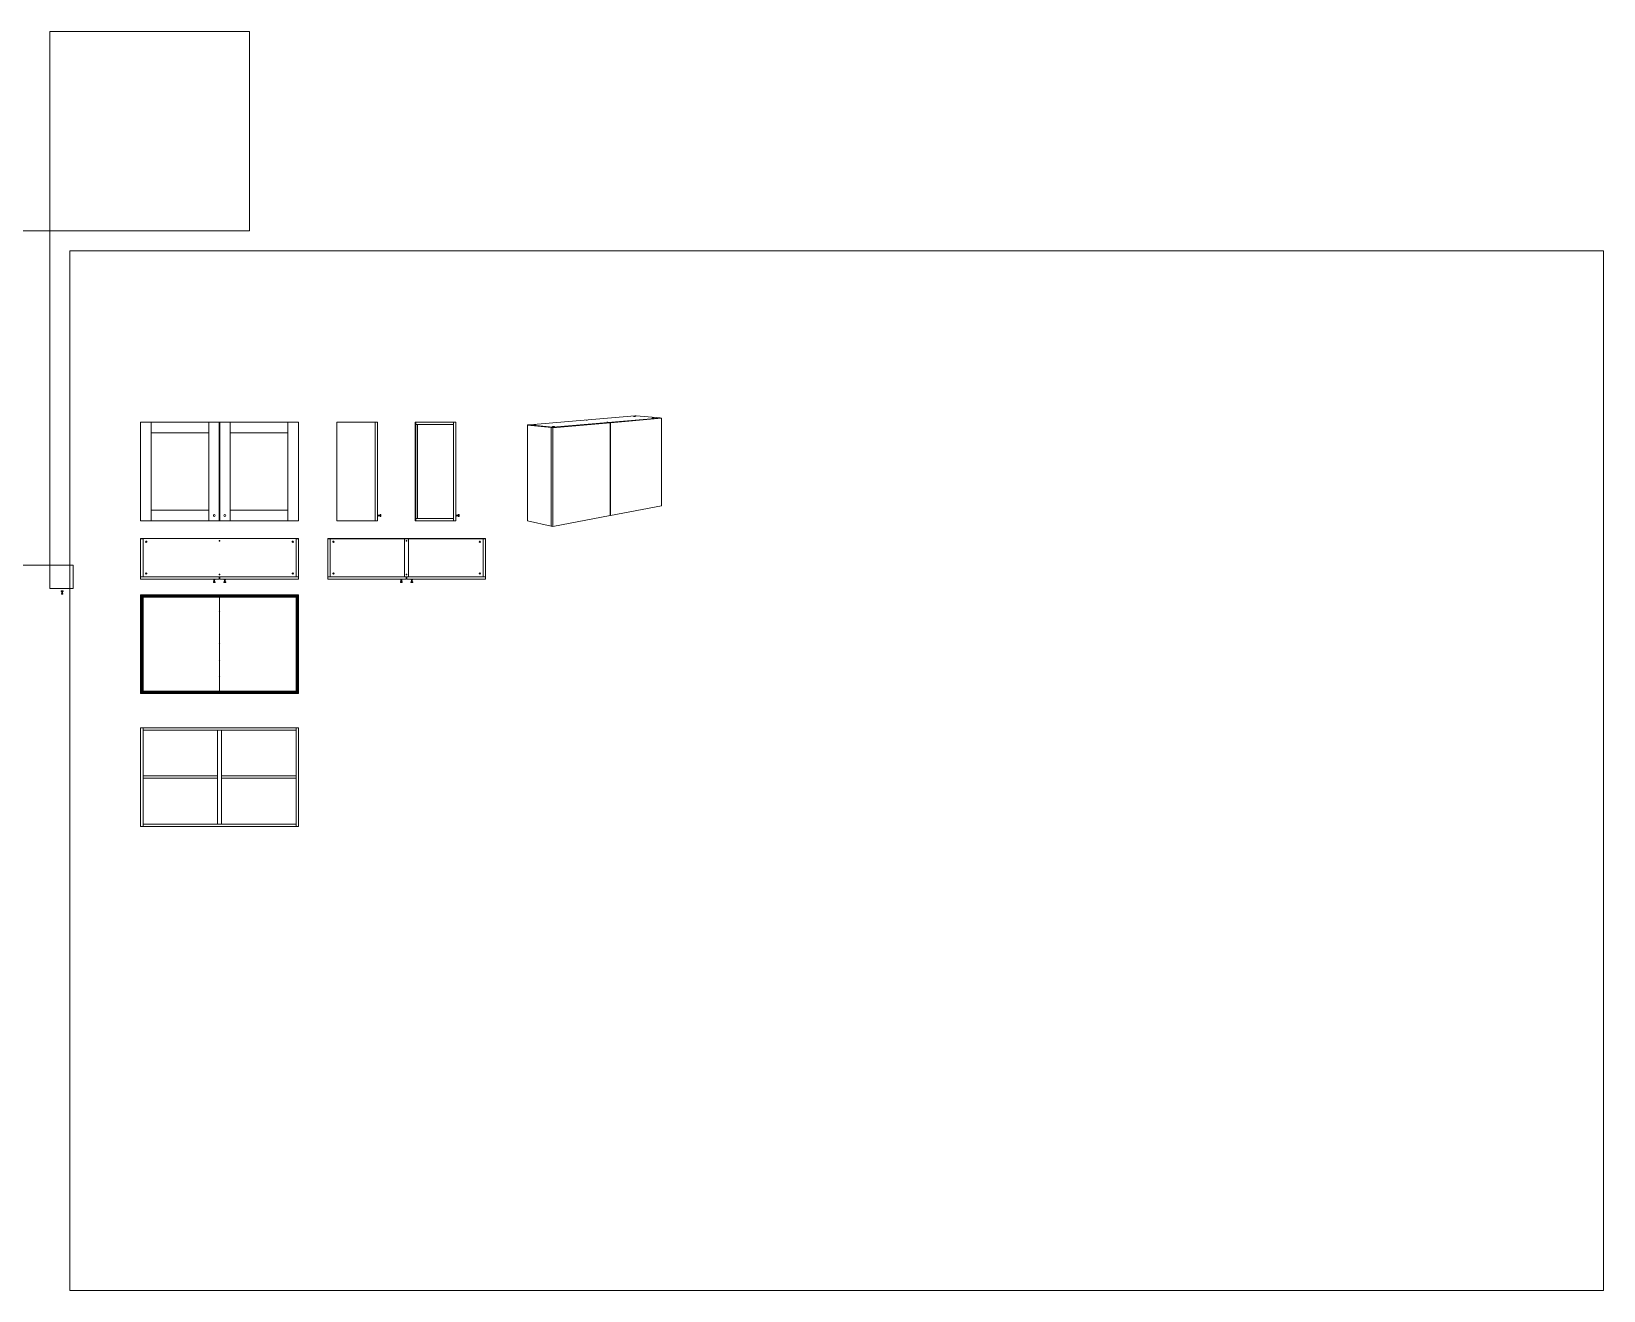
# Model space of a CAD drawing. Header units: metres. Extents: x -6.4 to 35.9, y -8.9 to 6.5.
# Drawn here: x 1.19 to 13.15, y -5.53 to 4.04 of the extents above; entities that cross this region are included whole.
import ezdxf

# ---------------------------------------------------------------- set-up
doc = ezdxf.new("R2010")
doc.units = ezdxf.units.M
doc.header["$MEASUREMENT"] = 0
doc.header["$XCLIPFRAME"] = 0
doc.layers.add('__', color=7, linetype='Continuous')
for name, color, linetype, lineweight in [('A-FURN_Num_Penna__252_Num_Penna__252_Num_Penna__3_Num_Penna__252_Num_Penna__252_Num_Penna__252_Num_Penna__252_Num_Penna__252_Num_Penna__252_Num_Penna__252_Num_Penna__82', 82, 'Continuous', 18), ('A-FURN_Num_Penna__252_Num_Penna__252_Num_Penna__3_Num_Penna__252_Num_Penna__252_Num_Penna__252_Num_Penna__252_Num_Penna__252_Num_Penna__252_Num_Penna__5_Num_Penna__5', 5, 'Continuous', 18), ('A-SECT-PATT_Num_Penna__5_Num_Penna__5_Num_Penna__5_Num_Penna__5_Num_Penna__5_Num_Penna__5_Num_Penna__5_Num_Penna__5_Num_Penna__5_Num_Penna__5', 5, 'Continuous', 18), ('A-SECT-PATT_Num_Penna__6_Num_Penna__6_Num_Penna__6_Num_Penna__6_Num_Penna__6_Num_Penna__6_Num_Penna__6_Num_Penna__6_Num_Penna__6_Num_Penna__6', 6, 'Continuous', 18), ('PDF10_Solid Fills_Num_Penna__5_Num_Penna__5_Num_Penna__5_Num_Penna__5', 5, 'Continuous', 18), ('PDF10_Solid Fills_Num_Penna__82_Num_Penna__82_Num_Penna__82_Num_Penna__82', 82, 'Continuous', 18), ('PDF16_Geometry_Num_Penna__5_Num_Penna__5_Num_Penna__5_Num_Penna__5_Num_Penna__5_Num_Penna__5_Num_Penna__5_Num_Penna__3_Num_Penna__3_Num_Penna__3', 3, 'Continuous', 18), ('PDF16_Geometry_Num_Penna__5_Num_Penna__5_Num_Penna__5_Num_Penna__5_Num_Penna__5_Num_Penna__5_Num_Penna__5_Num_Penna__5_Num_Penna__5_Num_Penna__5', 5, 'Continuous', 18), ('PDF16_Geometry_Num_Penna__6_Num_Penna__6_Num_Penna__3_Num_Penna__3_Num_Penna__3_Num_Penna__3_Num_Penna__3_Num_Penna__3_Num_Penna__3_Num_Penna__3', 3, 'Continuous', 18), ('PDF16_Geometry_Num_Penna__6_Num_Penna__6_Num_Penna__6_Num_Penna__3_Num_Penna__3_Num_Penna__3_Num_Penna__3_Num_Penna__3_Num_Penna__3_Num_Penna__3', 3, 'Continuous', 18), ('PDF16_Geometry_Num_Penna__6_Num_Penna__6_Num_Penna__6_Num_Penna__3_Num_Penna__3_Num_Penna__3_Num_Penna__3_Num_Penna__3_Num_Penna__9_Num_Penna__9', 9, 'Continuous', 18), ('PDF16_Geometry_Num_Penna__6_Num_Penna__6_Num_Penna__6_Num_Penna__6_Num_Penna__6_Num_Penna__6_Num_Penna__6_Num_Penna__6_Num_Penna__6_Num_Penna__6', 6, 'Continuous', 18), ('PDF16_Geometry_Num_Penna__6_Num_Penna__6_Num_Penna__6_Num_Penna__6_Num_Penna__6_Num_Penna__6_Num_Penna__6_Num_Penna__6_Num_Penna__9_Num_Penna__9', 9, 'Continuous', 18), ('PDF_Geometry_Num_Penna__7_Num_Penna__7_Num_Penna__3_Num_Penna__3_Num_Penna__3_Num_Penna__3_Num_Penna__3_Num_Penna__3_Num_Penna__6_Num_Penna__6', 6, 'Continuous', 18), ('PDF_Geometry_Num_Penna__7_Num_Penna__7_Num_Penna__3_Num_Penna__6_Num_Penna__6_Num_Penna__6_Num_Penna__6_Num_Penna__6_Num_Penna__6_Num_Penna__6', 6, 'Continuous', 18), ('PDF_Geometry_Num_Penna__7_Num_Penna__7_Num_Penna__7_Num_Penna__7_Num_Penna__7_Num_Penna__7_Num_Penna__7_Num_Penna__7_Num_Penna__7_Num_Penna__7', 7, 'Continuous', 18)]:
    doc.layers.add(name, color=color, linetype=linetype, lineweight=lineweight)
picture_1 = doc.add_image_def('image1.jpg', size_in_pixel=(500, 500))
picture_2 = doc.add_image_def('image2.jpg', size_in_pixel=(500, 500))
picture_3 = doc.add_image_def('image3.jpg', size_in_pixel=(500, 500))

msp = doc.modelspace()

# ---------------------------------------------------------------- linework, layer by layer
at = {"layer": 'A-FURN_Num_Penna__252_Num_Penna__252_Num_Penna__3_Num_Penna__252_Num_Penna__252_Num_Penna__252_Num_Penna__252_Num_Penna__252_Num_Penna__252_Num_Penna__252_Num_Penna__82', "color": 82, "linetype": 'Continuous', "lineweight": 18}
for p, q in [((1.482, 2.374), (13.149, 2.374)), ((1.482, -5.533), (1.482, 2.374)), ((13.149, 2.374), (13.149, -5.533)), ((2.606, -1.619), (2.039, -1.619)), ((2.606, -1.637), (2.039, -1.637)), ((3.203, -1.619), (2.636, -1.619)), ((3.203, -1.637), (2.636, -1.637)), ((13.149, -5.533), (1.482, -5.533))]:
    msp.add_line(p, q, dxfattribs=at)
at = {"layer": 'A-FURN_Num_Penna__252_Num_Penna__252_Num_Penna__3_Num_Penna__252_Num_Penna__252_Num_Penna__252_Num_Penna__252_Num_Penna__252_Num_Penna__252_Num_Penna__5_Num_Penna__5', "color": 5, "linetype": 'Continuous', "lineweight": 18}
for centre in [(2.032, -0.253), (2.032, -0.357), (2.229, -0.253), (2.425, -0.253), (2.621, -0.253), (2.817, -0.253), (3.014, -0.253), (3.21, -0.253), (3.21, -0.357), (2.032, -0.461), (2.621, -0.37), (3.21, -0.461), (2.032, -0.565), (2.621, -0.493), (3.21, -0.565), (2.032, -0.669), (2.621, -0.617), (3.21, -0.669), (2.032, -0.773), (2.621, -0.74), (3.21, -0.773), (2.032, -0.877), (2.621, -0.864), (3.21, -0.877), (2.032, -0.981), (2.229, -0.981), (2.425, -0.981), (2.621, -0.981), (2.817, -0.981), (3.014, -0.981), (3.21, -0.981)]:
    msp.add_circle(centre, 0.0015, dxfattribs=at)
at = {"layer": 'A-SECT-PATT_Num_Penna__5_Num_Penna__5_Num_Penna__5_Num_Penna__5_Num_Penna__5_Num_Penna__5_Num_Penna__5_Num_Penna__5_Num_Penna__5_Num_Penna__5', "color": 5, "linetype": 'Continuous', "lineweight": 18}
for centre in [(2.581, 0.361), (2.661, 0.361)]:
    msp.add_circle(centre, 0.007, dxfattribs=at)
at = {"layer": 'A-SECT-PATT_Num_Penna__6_Num_Penna__6_Num_Penna__6_Num_Penna__6_Num_Penna__6_Num_Penna__6_Num_Penna__6_Num_Penna__6_Num_Penna__6_Num_Penna__6', "color": 6, "linetype": 'Continuous', "lineweight": 18}
for p, q in [((2.101, 1.071), (2.101, 0.321)), ((2.101, 0.991), (2.541, 0.991)), ((2.541, 1.071), (2.541, 0.321)), ((2.619, 1.071), (2.619, 0.321)), ((2.623, 1.071), (2.623, 0.321)), ((2.701, 1.071), (2.701, 0.321)), ((2.701, 0.991), (3.141, 0.991)), ((3.141, 1.071), (3.141, 0.321)), ((2.101, 0.401), (2.541, 0.401)), ((2.701, 0.401), (3.141, 0.401))]:
    msp.add_line(p, q, dxfattribs=at)
at = {"layer": 'PDF10_Solid Fills_Num_Penna__5_Num_Penna__5_Num_Penna__5_Num_Penna__5', "color": 5, "linetype": 'Continuous', "lineweight": 18}
for p, q in [((2.067, 0.163), (2.062, 0.163)), ((2.067, 0.162), (2.062, 0.162)), ((2.62, 0.169), (2.621, 0.17)), ((2.62, 0.169), (2.621, 0.168)), ((2.621, 0.17), (2.622, 0.17)), ((2.621, 0.168), (2.622, 0.168)), ((2.622, 0.169), (2.622, 0.17)), ((2.622, 0.169), (2.622, 0.168)), ((3.176, 0.163), (3.181, 0.163)), ((3.176, 0.162), (3.181, 0.162)), ((3.49, 0.163), (3.485, 0.163)), ((3.49, 0.162), (3.485, 0.162)), ((4.043, 0.169), (4.044, 0.17)), ((4.043, 0.169), (4.044, 0.168)), ((4.044, 0.17), (4.045, 0.17)), ((4.044, 0.168), (4.045, 0.168)), ((4.046, 0.169), (4.045, 0.17)), ((4.046, 0.169), (4.045, 0.168)), ((4.599, 0.163), (4.604, 0.163)), ((4.599, 0.162), (4.604, 0.162)), ((2.067, -0.079), (2.062, -0.079)), ((2.067, -0.08), (2.062, -0.08)), ((2.62, -0.087), (2.621, -0.086)), ((2.62, -0.087), (2.621, -0.088)), ((2.621, -0.086), (2.622, -0.086)), ((2.621, -0.088), (2.622, -0.088)), ((2.622, -0.087), (2.622, -0.086)), ((2.622, -0.087), (2.622, -0.088)), ((3.176, -0.079), (3.181, -0.079)), ((3.176, -0.08), (3.181, -0.08)), ((3.49, -0.079), (3.485, -0.079)), ((3.49, -0.08), (3.485, -0.08)), ((4.043, -0.087), (4.044, -0.086)), ((4.043, -0.087), (4.044, -0.088)), ((4.044, -0.086), (4.045, -0.086)), ((4.044, -0.088), (4.045, -0.088)), ((4.046, -0.087), (4.045, -0.086)), ((4.046, -0.087), (4.045, -0.088)), ((4.599, -0.079), (4.604, -0.079)), ((4.599, -0.08), (4.604, -0.08))]:
    msp.add_line(p, q, dxfattribs=at)
for centre, radius in [((2.064, 0.162), 0.005), ((2.621, 0.169), 0.003), ((3.178, 0.162), 0.005), ((3.487, 0.162), 0.005), ((4.044, 0.169), 0.003), ((4.601, 0.162), 0.005), ((2.064, -0.08), 0.005), ((2.621, -0.087), 0.003), ((3.178, -0.08), 0.005), ((3.487, -0.08), 0.005), ((4.044, -0.087), 0.003), ((4.601, -0.08), 0.005)]:
    msp.add_circle(centre, radius, dxfattribs=at)
for centre, start, end in [((2.062, 0.162), 90, 270), ((2.067, 0.162), 270, 90), ((3.176, 0.162), 90, 270), ((3.181, 0.162), 270, 90), ((3.485, 0.162), 90, 270), ((3.49, 0.162), 270, 90), ((4.599, 0.162), 90, 270), ((4.604, 0.162), 270, 90), ((2.062, -0.08), 90, 270), ((2.067, -0.08), 270, 90), ((3.176, -0.08), 90, 270), ((3.181, -0.08), 270, 90), ((3.485, -0.08), 90, 270), ((3.49, -0.08), 270, 90), ((4.599, -0.08), 90, 270), ((4.604, -0.08), 270, 90)]:
    msp.add_arc(centre, 0.0005, start, end, dxfattribs=at)
at = {"layer": 'PDF10_Solid Fills_Num_Penna__82_Num_Penna__82_Num_Penna__82_Num_Penna__82', "color": 82, "linetype": 'Continuous', "lineweight": 18}
for p, q in [((2.059, 0.163), (2.059, 0.163)), ((2.059, 0.162), (2.059, 0.162)), ((2.069, 0.163), (2.069, 0.163)), ((2.069, 0.162), (2.069, 0.162)), ((3.173, 0.163), (3.173, 0.163)), ((3.173, 0.162), (3.173, 0.162)), ((3.183, 0.163), (3.183, 0.163)), ((3.183, 0.162), (3.183, 0.162)), ((3.483, 0.163), (3.482, 0.163)), ((3.483, 0.162), (3.482, 0.162)), ((3.492, 0.163), (3.492, 0.163)), ((3.492, 0.162), (3.492, 0.162)), ((4.596, 0.163), (4.597, 0.163)), ((4.596, 0.162), (4.597, 0.162)), ((4.606, 0.163), (4.606, 0.163)), ((4.606, 0.162), (4.606, 0.162))]:
    msp.add_line(p, q, dxfattribs=at)
at = {"layer": 'PDF16_Geometry_Num_Penna__5_Num_Penna__5_Num_Penna__5_Num_Penna__5_Num_Penna__5_Num_Penna__5_Num_Penna__5_Num_Penna__3_Num_Penna__3_Num_Penna__3', "color": 3, "linetype": 'Continuous', "lineweight": 18}
for p, q in [((2.619, 1.071), (2.623, 1.071)), ((2.619, 0.321), (2.623, 0.321))]:
    msp.add_line(p, q, dxfattribs=at)
at = {"layer": 'PDF16_Geometry_Num_Penna__5_Num_Penna__5_Num_Penna__5_Num_Penna__5_Num_Penna__5_Num_Penna__5_Num_Penna__5_Num_Penna__5_Num_Penna__5_Num_Penna__5', "color": 5, "linetype": 'Continuous', "lineweight": 18}
for p, q in [((3.827, 0.365), (3.823, 0.365)), ((3.823, 0.365), (3.823, 0.356)), ((3.827, 0.365), (3.827, 0.356)), ((3.84, 0.364), (3.828, 0.364)), ((3.844, 0.368), (3.84, 0.364)), ((3.848, 0.368), (3.844, 0.368)), ((3.844, 0.368), (3.844, 0.354)), ((3.848, 0.368), (3.848, 0.354)), ((4.422, 0.365), (4.418, 0.365)), ((4.418, 0.365), (4.418, 0.356)), ((4.422, 0.365), (4.422, 0.356)), ((4.435, 0.364), (4.423, 0.364)), ((4.439, 0.368), (4.435, 0.364)), ((4.443, 0.368), (4.439, 0.368)), ((4.439, 0.368), (4.439, 0.354)), ((4.443, 0.368), (4.443, 0.354)), ((3.827, 0.356), (3.823, 0.356)), ((3.84, 0.358), (3.828, 0.358)), ((3.844, 0.354), (3.84, 0.358)), ((3.848, 0.354), (3.844, 0.354)), ((4.422, 0.356), (4.418, 0.356)), ((4.435, 0.358), (4.423, 0.358)), ((4.439, 0.354), (4.435, 0.358)), ((4.443, 0.354), (4.439, 0.354)), ((1.417, -0.211), (1.417, -0.215)), ((1.417, -0.211), (1.431, -0.211)), ((1.417, -0.215), (1.431, -0.215)), ((1.417, -0.215), (1.421, -0.219)), ((1.419, -0.232), (1.419, -0.236)), ((1.419, -0.232), (1.428, -0.232)), ((1.419, -0.236), (1.428, -0.236)), ((1.421, -0.219), (1.421, -0.231)), ((1.431, -0.215), (1.427, -0.219)), ((1.427, -0.219), (1.427, -0.231)), ((1.428, -0.232), (1.428, -0.236)), ((1.431, -0.211), (1.431, -0.215)), ((2.574, -0.144), (2.578, -0.14)), ((2.588, -0.144), (2.574, -0.144)), ((2.574, -0.148), (2.574, -0.144)), ((2.588, -0.148), (2.574, -0.148)), ((2.586, -0.123), (2.577, -0.123)), ((2.577, -0.127), (2.577, -0.123)), ((2.586, -0.127), (2.577, -0.127)), ((2.578, -0.14), (2.578, -0.128)), ((2.584, -0.14), (2.584, -0.128)), ((2.588, -0.144), (2.584, -0.14)), ((2.586, -0.127), (2.586, -0.123)), ((2.588, -0.148), (2.588, -0.144)), ((2.654, -0.144), (2.658, -0.14)), ((2.668, -0.144), (2.654, -0.144)), ((2.654, -0.148), (2.654, -0.144)), ((2.668, -0.148), (2.654, -0.148)), ((2.666, -0.123), (2.657, -0.123)), ((2.657, -0.127), (2.657, -0.123)), ((2.666, -0.127), (2.657, -0.127)), ((2.658, -0.14), (2.658, -0.128)), ((2.664, -0.14), (2.664, -0.128)), ((2.668, -0.144), (2.664, -0.14)), ((2.666, -0.127), (2.666, -0.123)), ((2.668, -0.148), (2.668, -0.144)), ((3.997, -0.144), (4.001, -0.14)), ((4.011, -0.144), (3.997, -0.144)), ((3.997, -0.148), (3.997, -0.144)), ((4.011, -0.148), (3.997, -0.148)), ((4.009, -0.123), (4, -0.123)), ((4, -0.127), (4, -0.123)), ((4.009, -0.127), (4, -0.127)), ((4.001, -0.14), (4.001, -0.128)), ((4.007, -0.14), (4.007, -0.128)), ((4.011, -0.144), (4.007, -0.14)), ((4.009, -0.127), (4.009, -0.123)), ((4.011, -0.148), (4.011, -0.144)), ((4.077, -0.144), (4.081, -0.14)), ((4.091, -0.144), (4.077, -0.144)), ((4.077, -0.148), (4.077, -0.144)), ((4.091, -0.148), (4.077, -0.148)), ((4.089, -0.123), (4.08, -0.123)), ((4.08, -0.127), (4.08, -0.123)), ((4.089, -0.127), (4.08, -0.127)), ((4.081, -0.14), (4.081, -0.128)), ((4.087, -0.14), (4.087, -0.128)), ((4.091, -0.144), (4.087, -0.14)), ((4.089, -0.127), (4.089, -0.123)), ((4.091, -0.148), (4.091, -0.144))]:
    msp.add_line(p, q, dxfattribs=at)
for centre, start, end in [((3.828, 0.365), 180, 270), ((4.423, 0.365), 180, 270), ((3.828, 0.356), 90, 180), ((4.423, 0.356), 90, 180), ((1.419, -0.231), 270, 0), ((1.428, -0.231), 180, 270), ((2.577, -0.128), 0, 90), ((2.586, -0.128), 90, 180), ((2.657, -0.128), 0, 90), ((2.666, -0.128), 90, 180), ((4, -0.128), 0, 90), ((4.009, -0.128), 90, 180), ((4.08, -0.128), 0, 90), ((4.089, -0.128), 90, 180)]:
    msp.add_arc(centre, 0.00148, start, end, dxfattribs=at)
at = {"layer": 'PDF16_Geometry_Num_Penna__6_Num_Penna__6_Num_Penna__3_Num_Penna__3_Num_Penna__3_Num_Penna__3_Num_Penna__3_Num_Penna__3_Num_Penna__3_Num_Penna__3', "color": 3, "linetype": 'Continuous', "lineweight": 18}
for p, q in [((2.026, 0.187), (2.039, 0.187)), ((3.203, 0.187), (3.217, 0.187)), ((3.449, 0.187), (3.462, 0.187)), ((4.626, 0.187), (4.64, 0.187))]:
    msp.add_line(p, q, dxfattribs=at)
at = {"layer": 'PDF16_Geometry_Num_Penna__6_Num_Penna__6_Num_Penna__6_Num_Penna__3_Num_Penna__3_Num_Penna__3_Num_Penna__3_Num_Penna__3_Num_Penna__3_Num_Penna__3', "color": 3, "linetype": 'Continuous', "lineweight": 18}
for p, q in [((2.026, -0.242), (2.039, -0.242)), ((2.026, -0.26), (3.217, -0.26)), ((2.039, -0.246), (2.039, -0.987)), ((3.203, -0.242), (3.217, -0.242)), ((3.203, -0.246), (3.203, -0.987)), ((2.026, -0.974), (3.217, -0.974)), ((2.026, -0.992), (2.039, -0.992)), ((3.203, -0.992), (3.217, -0.992))]:
    msp.add_line(p, q, dxfattribs=at)
at = {"layer": 'PDF16_Geometry_Num_Penna__6_Num_Penna__6_Num_Penna__6_Num_Penna__3_Num_Penna__3_Num_Penna__3_Num_Penna__3_Num_Penna__3_Num_Penna__9_Num_Penna__9', "color": 9, "linetype": 'Continuous', "lineweight": 18}
for p, q in [((2.026, -0.253), (3.217, -0.253)), ((2.032, -0.246), (2.032, -0.987)), ((3.21, -0.246), (3.21, -0.987)), ((2.026, -0.981), (3.217, -0.981))]:
    msp.add_line(p, q, dxfattribs=at)
at = {"layer": 'PDF16_Geometry_Num_Penna__6_Num_Penna__6_Num_Penna__6_Num_Penna__6_Num_Penna__6_Num_Penna__6_Num_Penna__6_Num_Penna__6_Num_Penna__6_Num_Penna__6', "color": 6, "linetype": 'Continuous', "lineweight": 18}
for p, q in [((2.021, 1.071), (2.619, 1.071)), ((2.021, 1.071), (2.021, 0.321)), ((2.623, 1.071), (3.221, 1.071)), ((3.221, 1.071), (3.221, 0.321)), ((3.513, 0.321), (3.513, 1.071)), ((3.513, 1.071), (3.823, 1.071)), ((3.805, 1.071), (3.805, 0.321)), ((3.823, 1.071), (3.823, 0.321)), ((4.108, 0.321), (4.108, 1.071)), ((4.108, 1.071), (4.418, 1.071)), ((4.108, 1.066), (4.113, 1.066)), ((4.113, 0.325), (4.113, 1.066)), ((4.113, 1.053), (4.4, 1.053)), ((4.126, 0.339), (4.126, 1.053)), ((4.4, 1.071), (4.4, 0.321)), ((4.418, 1.071), (4.418, 0.321)), ((2.021, 0.321), (2.619, 0.321)), ((2.623, 0.321), (3.221, 0.321)), ((3.513, 0.321), (3.823, 0.321)), ((4.108, 0.325), (4.113, 0.325)), ((4.108, 0.321), (4.418, 0.321)), ((4.113, 0.339), (4.4, 0.339)), ((2.021, 0.187), (2.026, 0.187)), ((2.021, 0.187), (2.021, -0.123)), ((2.026, 0.187), (2.026, 0.183)), ((2.026, 0.183), (2.039, 0.183)), ((2.039, 0.187), (2.039, -0.105)), ((2.039, 0.187), (3.203, 0.187)), ((3.203, 0.187), (3.203, -0.105)), ((3.217, 0.183), (3.203, 0.183)), ((3.217, 0.187), (3.217, 0.183)), ((3.217, 0.187), (3.221, 0.187)), ((3.221, 0.187), (3.221, -0.123)), ((3.444, 0.187), (3.449, 0.187)), ((3.444, 0.187), (3.444, -0.123)), ((3.449, 0.187), (3.449, 0.183)), ((3.449, 0.183), (4.64, 0.183)), ((3.462, 0.187), (3.462, -0.105)), ((3.462, 0.187), (4.626, 0.187)), ((4.626, 0.187), (4.626, -0.105)), ((4.64, 0.187), (4.64, 0.183)), ((4.64, 0.187), (4.644, 0.187)), ((4.644, 0.187), (4.644, -0.123)), ((2.021, -0.105), (3.221, -0.105)), ((2.619, -0.123), (2.619, -0.105)), ((2.623, -0.123), (2.623, -0.105)), ((3.444, -0.105), (4.644, -0.105)), ((4.042, -0.123), (4.042, -0.105)), ((4.046, -0.123), (4.046, -0.105)), ((2.021, -0.123), (2.619, -0.123)), ((2.623, -0.123), (3.221, -0.123)), ((3.444, -0.123), (4.042, -0.123)), ((4.046, -0.123), (4.644, -0.123)), ((2.021, -0.242), (2.021, -0.992)), ((2.021, -0.242), (2.026, -0.242)), ((2.026, -0.242), (2.026, -0.992)), ((2.026, -0.246), (2.039, -0.246)), ((2.039, -0.242), (3.203, -0.242)), ((2.039, -0.246), (3.203, -0.246)), ((3.203, -0.246), (3.217, -0.246)), ((3.217, -0.242), (3.217, -0.992)), ((3.217, -0.242), (3.221, -0.242)), ((3.221, -0.242), (3.221, -0.992)), ((2.021, -0.992), (2.026, -0.992)), ((2.026, -0.987), (2.039, -0.987)), ((2.039, -0.987), (2.039, -0.992)), ((2.039, -0.987), (3.203, -0.987)), ((2.039, -0.992), (3.203, -0.992)), ((3.203, -0.987), (3.217, -0.987)), ((3.203, -0.987), (3.203, -0.992)), ((3.217, -0.992), (3.221, -0.992)), ((2.021, -1.253), (3.221, -1.253)), ((2.021, -1.253), (2.021, -2.003)), ((2.039, -1.253), (2.039, -2.003)), ((2.039, -1.271), (3.203, -1.271)), ((3.203, -1.253), (3.203, -2.003)), ((3.221, -1.253), (3.221, -2.003)), ((2.021, -2.003), (3.221, -2.003)), ((2.039, -1.985), (3.203, -1.985))]:
    msp.add_line(p, q, dxfattribs=at)
at = {"layer": 'PDF16_Geometry_Num_Penna__6_Num_Penna__6_Num_Penna__6_Num_Penna__6_Num_Penna__6_Num_Penna__6_Num_Penna__6_Num_Penna__6_Num_Penna__9_Num_Penna__9', "color": 9, "linetype": 'Continuous', "lineweight": 18}
msp.add_line((2.621, -0.26), (2.621, -0.974), dxfattribs=at)
at = {"layer": 'PDF_Geometry_Num_Penna__7_Num_Penna__7_Num_Penna__3_Num_Penna__3_Num_Penna__3_Num_Penna__3_Num_Penna__3_Num_Penna__3_Num_Penna__6_Num_Penna__6', "color": 6, "linetype": 'Continuous', "lineweight": 18}
for p, q in [((4.029, 0.183), (4.029, -0.105)), ((4.059, 0.183), (4.059, -0.105)), ((2.606, -1.271), (2.606, -1.985)), ((2.636, -1.271), (2.636, -1.985))]:
    msp.add_line(p, q, dxfattribs=at)
at = {"layer": 'PDF_Geometry_Num_Penna__7_Num_Penna__7_Num_Penna__3_Num_Penna__6_Num_Penna__6_Num_Penna__6_Num_Penna__6_Num_Penna__6_Num_Penna__6_Num_Penna__6', "color": 6, "linetype": 'Continuous', "lineweight": 18}
for p, q in [((2.039, -0.242), (2.039, -0.246)), ((3.203, -0.242), (3.203, -0.246))]:
    msp.add_line(p, q, dxfattribs=at)
at = {"layer": 'PDF_Geometry_Num_Penna__7_Num_Penna__7_Num_Penna__7_Num_Penna__7_Num_Penna__7_Num_Penna__7_Num_Penna__7_Num_Penna__7_Num_Penna__7_Num_Penna__7', "color": 7, "linetype": 'Continuous', "lineweight": 18, "flags": 128}
for points in [[(5.781, 1.118), (4.979, 1.051)], [(5.157, 1.032), (5.962, 1.102)], [(5.982, 1.101), (5.595, 1.067)], [(5.775, 1.115), (5.773, 1.114)], [(5.773, 1.114), (5.774, 1.115)], [(5.774, 1.115), (5.775, 1.115)], [(5.781, 1.118), (5.789, 1.118)], [(5.789, 1.118), (5.787, 1.119)], [(5.787, 1.119), (5.789, 1.119)], [(5.972, 1.104), (5.789, 1.119)], [(5.925, 1.103), (5.925, 1.102), (5.925, 1.102), (5.925, 1.102), (5.924, 1.102), (5.923, 1.102), (5.922, 1.102), (5.921, 1.102), (5.919, 1.102), (5.918, 1.102), (5.916, 1.102), (5.915, 1.102), (5.914, 1.102), (5.913, 1.102), (5.912, 1.102), (5.912, 1.102), (5.912, 1.102), (5.912, 1.103)], [(5.916, 1.103), (5.914, 1.102)], [(5.915, 1.103), (5.916, 1.103)], [(5.962, 1.101), (5.962, 1.103), (5.972, 1.104)], [(5.962, 1.102), (5.962, 1.101)], [(5.972, 1.102), (5.972, 1.104)], [(5.982, 1.101), (5.972, 1.102)], [(5.982, 0.435), (5.982, 1.101)], [(4.967, 1.05), (4.964, 1.05)], [(4.964, 0.321), (4.964, 1.05)], [(4.964, 1.049), (5.145, 1.03)], [(4.969, 1.05), (4.967, 1.05)], [(4.978, 1.051), (4.969, 1.05)], [(4.978, 1.051), (5.157, 1.032)], [(5.015, 1.051), (5.014, 1.051), (5.014, 1.051), (5.014, 1.051), (5.014, 1.051)], [(5.024, 1.052), (5.026, 1.052)], [(5.025, 1.052), (5.024, 1.052)], [(5.026, 1.052), (5.025, 1.052)], [(5.157, 1.03), (5.157, 1.032), (5.144, 1.031)], [(5.144, 1.031), (5.144, 0.279)], [(5.157, 0.278), (5.157, 1.028), (5.147, 1.03)], [(5.157, 1.028), (5.593, 1.067), (5.583, 1.068)], [(5.163, 1.037), (5.166, 1.037)], [(5.164, 1.037), (5.163, 1.037)], [(5.166, 1.037), (5.166, 1.037), (5.164, 1.037)], [(5.593, 0.361), (5.593, 1.067)], [(5.595, 1.067), (5.595, 0.361)], [(5.593, 0.361), (5.157, 0.278), (5.147, 0.281)], [(5.593, 0.362), (5.595, 0.361), (5.982, 0.435)], [(5.144, 0.279), (4.964, 0.321)], [(5.149, 0.28), (5.144, 0.279)]]:
    msp.add_lwpolyline(points, dxfattribs=at)
for points in [[(5.415, 1.085), (5.416, 1.085), (5.416, 1.085), (5.417, 1.085), (5.416, 1.085), (5.416, 1.085), (5.415, 1.085), (5.414, 1.085), (5.413, 1.085), (5.412, 1.085), (5.411, 1.085), (5.41, 1.085), (5.409, 1.085), (5.409, 1.085), (5.409, 1.085), (5.41, 1.085), (5.41, 1.085), (5.411, 1.085), (5.412, 1.085), (5.413, 1.085), (5.414, 1.085)], [(5.154, 1.036), (5.154, 1.036), (5.153, 1.036), (5.153, 1.036), (5.153, 1.036), (5.154, 1.037)], [(5.574, 1.07), (5.574, 1.07), (5.575, 1.07), (5.575, 1.07), (5.575, 1.07), (5.574, 1.07), (5.573, 1.07), (5.572, 1.07), (5.571, 1.07), (5.57, 1.07), (5.569, 1.07), (5.568, 1.07), (5.568, 1.07), (5.567, 1.07), (5.567, 1.07), (5.568, 1.07), (5.568, 1.07), (5.569, 1.07), (5.57, 1.07), (5.572, 1.07), (5.573, 1.07)]]:
    msp.add_lwpolyline(points, close=True, dxfattribs=at)
for points in [[(5.771, 1.115), (5.771, 1.114, 0.107445), (5.784, 1.114), (5.784, 1.115), (5.783, 1.115), (5.783, 1.115), (5.783, 1.115, 0.065846), (5.772, 1.115, 0.099585)], [(5.771, 1.114), (5.771, 1.114), (5.771, 1.114), (5.771, 1.114), (5.771, 1.114), (5.772, 1.114), (5.773, 1.114), (5.774, 1.114), (5.775, 1.114), (5.777, 1.114), (5.778, 1.114), (5.78, 1.114), (5.781, 1.114), (5.782, 1.114), (5.783, 1.114), (5.783, 1.114), (5.784, 1.114), (5.784, 1.114), (5.784, 1.114, -0.147711), (5.782, 1.114, -0.084321), (5.771, 1.114)], [(5.776, 1.115, -0.021663), (5.776, 1.115, -0.012059), (5.775, 1.115)], [(5.925, 1.103, 0.194313), (5.924, 1.103), (5.924, 1.103, 0.065426), (5.913, 1.103, 0.097674), (5.912, 1.103, 0.111051)], [(5.917, 1.103, -0.01516), (5.917, 1.103, -0.012543), (5.916, 1.103)], [(5.017, 1.051, 0.014502), (5.018, 1.051, 0.023469)], [(5.023, 1.052), (5.023, 1.052), (5.023, 1.052), (5.023, 1.052), (5.023, 1.052), (5.023, 1.052, 0.077955)], [(5.024, 1.052, 0.005409), (5.024, 1.052, 0.23926)], [(5.157, 1.037), (5.157, 1.037, 0.018912)]]:
    msp.add_lwpolyline(points, format="xyb", close=True, dxfattribs=at)
for points in [[(5.775, 1.115), (5.775, 1.115, 0.016105), (5.773, 1.114), (5.773, 1.114)], [(5.774, 1.115), (5.775, 1.115, -0.051691), (5.779, 1.115), (5.779, 1.115, -0.010361), (5.779, 1.115)], [(5.78, 1.115, -0.015942), (5.78, 1.115), (5.78, 1.115), (5.78, 1.115, 0.049745), (5.776, 1.115)], [(5.925, 1.102), (5.925, 1.102), (5.925, 1.102), (5.924, 1.102), (5.923, 1.102, -0.08508), (5.912, 1.102), (5.912, 1.102)], [(5.916, 1.103), (5.916, 1.103, 0.016325), (5.914, 1.102), (5.914, 1.102)], [(5.915, 1.103), (5.916, 1.103, -0.05168), (5.92, 1.103)], [(5.026, 1.052, 0.00869), (5.026, 1.052, -0.111293), (5.028, 1.051), (5.028, 1.051), (5.028, 1.051, -0.085717), (5.015, 1.051), (5.014, 1.051), (5.014, 1.051), (5.014, 1.051, -0.155735), (5.015, 1.052, -0.04671), (5.024, 1.052), (5.024, 1.052)], [(5.028, 1.051), (5.028, 1.051), (5.028, 1.051), (5.027, 1.051), (5.027, 1.051), (5.025, 1.05, -0.092217), (5.014, 1.051), (5.014, 1.051)], [(5.028, 1.051), (5.028, 1.051), (5.027, 1.051), (5.027, 1.051, -0.054268), (5.015, 1.05), (5.015, 1.051)], [(5.017, 1.051, 0.001042), (5.018, 1.052, -0.044932), (5.023, 1.052), (5.023, 1.052)], [(5.024, 1.052), (5.024, 1.052), (5.024, 1.052), (5.024, 1.052, 0.045243), (5.019, 1.051)], [(5.163, 1.037), (5.163, 1.037, 0.046548), (5.155, 1.037, 0.188887), (5.153, 1.037), (5.153, 1.036), (5.154, 1.036), (5.155, 1.036, 0.089176), (5.168, 1.037), (5.168, 1.037), (5.168, 1.037, 0.118608), (5.166, 1.037, 0.005225), (5.165, 1.037)], [(5.168, 1.036), (5.168, 1.036), (5.168, 1.036), (5.167, 1.036), (5.166, 1.036), (5.165, 1.036, -0.092028), (5.153, 1.036), (5.153, 1.036)], [(5.168, 1.037), (5.168, 1.036), (5.168, 1.036), (5.167, 1.036), (5.167, 1.036, -0.05557), (5.155, 1.036), (5.154, 1.036)], [(5.164, 1.037), (5.164, 1.037, 0.045029), (5.159, 1.037)]]:
    msp.add_lwpolyline(points, format="xyb", dxfattribs=at)
at = {"layer": 'PDF_Geometry_Num_Penna__7_Num_Penna__7_Num_Penna__7_Num_Penna__7_Num_Penna__7_Num_Penna__7_Num_Penna__7_Num_Penna__7_Num_Penna__7_Num_Penna__7', "color": 7, "linetype": 'Continuous', "lineweight": 18}
for centre, radius, start, end in [((5.921, 1.083), 0.0201, 89.3353, 100.9331), ((5.92, 1.09), 0.013, 86.4106, 87.5639), ((5.018, 1.051), 0.000274, 12.0328, 72.7882), ((5.022, 1.037), 0.015, 86.3997, 87.5349), ((5.162, 1.01), 0.0278, 89.6917, 100.2496), ((5.158, 1.039), 0.0022, 266.3661, 273.6339), ((5.157, 1.037), 0.000255, 9.7744, 76.2365), ((5.162, 1.035), 0.0024, 86.6707, 90.5686), ((5.162, 1.032), 0.00509, 87.1961, 90.497), ((5.162, 1.037), 0.000273, 348.4224, 70.6006)]:
    msp.add_arc(centre, radius, start, end, dxfattribs=at)
for points in [[(5.775, 1.115), (5.775, 1.115), (5.775, 1.115), (5.775, 1.115)], [(5.776, 1.115), (5.776, 1.115), (5.776, 1.115), (5.776, 1.115)], [(5.779, 1.115), (5.779, 1.115), (5.779, 1.115), (5.779, 1.115)], [(5.779, 1.115), (5.779, 1.115), (5.78, 1.115), (5.78, 1.115)], [(5.779, 1.115), (5.779, 1.115), (5.779, 1.115), (5.779, 1.115)], [(5.78, 1.115), (5.78, 1.115), (5.78, 1.115), (5.78, 1.115)], [(5.78, 1.115), (5.78, 1.115), (5.78, 1.115), (5.78, 1.115)], [(5.78, 1.115), (5.78, 1.115), (5.78, 1.115), (5.78, 1.115)], [(5.78, 1.115), (5.78, 1.115), (5.78, 1.115), (5.78, 1.115)], [(5.78, 1.115), (5.78, 1.115), (5.78, 1.115), (5.78, 1.115)], [(5.78, 1.115), (5.78, 1.115), (5.78, 1.115), (5.78, 1.115)], [(5.783, 1.115), (5.783, 1.115), (5.783, 1.115), (5.783, 1.115)], [(5.783, 1.115), (5.783, 1.115), (5.783, 1.115), (5.783, 1.115)], [(5.917, 1.103), (5.917, 1.103), (5.917, 1.103), (5.917, 1.103)], [(5.92, 1.103), (5.92, 1.103), (5.92, 1.103), (5.92, 1.103)], [(5.92, 1.103), (5.92, 1.103), (5.92, 1.103), (5.92, 1.103)], [(5.92, 1.103), (5.92, 1.103), (5.92, 1.103), (5.92, 1.103)], [(5.92, 1.103), (5.92, 1.103), (5.92, 1.103), (5.92, 1.103)], [(5.921, 1.103), (5.921, 1.103), (5.921, 1.103), (5.921, 1.103)], [(5.921, 1.103), (5.921, 1.103), (5.921, 1.103), (5.921, 1.103)], [(5.921, 1.103), (5.921, 1.103), (5.921, 1.103), (5.921, 1.103)], [(5.921, 1.103), (5.921, 1.103), (5.921, 1.103), (5.921, 1.103)], [(5.921, 1.103), (5.921, 1.103), (5.921, 1.103), (5.921, 1.103)], [(5.921, 1.103), (5.921, 1.103), (5.921, 1.103), (5.921, 1.103)], [(5.921, 1.103), (5.921, 1.103), (5.921, 1.103), (5.921, 1.103)], [(5.921, 1.103), (5.921, 1.103), (5.921, 1.103), (5.921, 1.103)], [(5.924, 1.103), (5.925, 1.103), (5.924, 1.103), (5.924, 1.103)], [(5.924, 1.103), (5.924, 1.103), (5.924, 1.103), (5.924, 1.103)], [(5.017, 1.051), (5.018, 1.051), (5.017, 1.051), (5.017, 1.051)], [(5.017, 1.051), (5.017, 1.051), (5.017, 1.051), (5.017, 1.051)], [(5.017, 1.051), (5.017, 1.051), (5.017, 1.051), (5.017, 1.051)], [(5.017, 1.051), (5.017, 1.051), (5.017, 1.051), (5.017, 1.051)], [(5.019, 1.051), (5.019, 1.051), (5.018, 1.051), (5.019, 1.051)], [(5.019, 1.051), (5.019, 1.051), (5.018, 1.051), (5.018, 1.051)], [(5.018, 1.051), (5.018, 1.051), (5.018, 1.051), (5.018, 1.051)], [(5.019, 1.051), (5.019, 1.051), (5.019, 1.051), (5.019, 1.051)], [(5.023, 1.052), (5.023, 1.052), (5.023, 1.052), (5.023, 1.052)], [(5.023, 1.052), (5.024, 1.052), (5.024, 1.052), (5.024, 1.052)], [(5.024, 1.052), (5.024, 1.052), (5.024, 1.052), (5.024, 1.052)], [(5.024, 1.052), (5.024, 1.052), (5.024, 1.052), (5.024, 1.052)], [(5.024, 1.052), (5.024, 1.052), (5.024, 1.052), (5.024, 1.052)], [(5.024, 1.052), (5.024, 1.052), (5.024, 1.052), (5.024, 1.052)], [(5.024, 1.052), (5.024, 1.052), (5.024, 1.052), (5.024, 1.052)], [(5.024, 1.052), (5.024, 1.052), (5.024, 1.052), (5.024, 1.052)], [(5.028, 1.051), (5.028, 1.051), (5.028, 1.051), (5.028, 1.051)], [(5.157, 1.037), (5.158, 1.037), (5.157, 1.037), (5.157, 1.037)], [(5.157, 1.037), (5.157, 1.037), (5.157, 1.037), (5.157, 1.037)], [(5.157, 1.037), (5.157, 1.037), (5.157, 1.037), (5.157, 1.037)], [(5.157, 1.037), (5.157, 1.037), (5.157, 1.037), (5.157, 1.037)], [(5.157, 1.037), (5.157, 1.037), (5.157, 1.037), (5.157, 1.037)], [(5.157, 1.037), (5.157, 1.037), (5.157, 1.037), (5.157, 1.037)], [(5.159, 1.037), (5.159, 1.037), (5.158, 1.037), (5.158, 1.037)], [(5.158, 1.037), (5.158, 1.037), (5.158, 1.037), (5.158, 1.037)], [(5.158, 1.037), (5.158, 1.037), (5.158, 1.037), (5.158, 1.037)], [(5.163, 1.037), (5.163, 1.037), (5.163, 1.037), (5.163, 1.037)], [(5.163, 1.037), (5.163, 1.037), (5.163, 1.037), (5.163, 1.037)], [(5.163, 1.037), (5.163, 1.037), (5.163, 1.037), (5.163, 1.037)], [(5.164, 1.037), (5.164, 1.037), (5.163, 1.037), (5.163, 1.037)], [(5.163, 1.037), (5.164, 1.037), (5.163, 1.037), (5.163, 1.037)], [(5.164, 1.037), (5.164, 1.037), (5.164, 1.037), (5.164, 1.037)], [(5.164, 1.037), (5.164, 1.037), (5.164, 1.037), (5.164, 1.037)], [(5.164, 1.037), (5.164, 1.037), (5.164, 1.037), (5.164, 1.037)], [(5.164, 1.037), (5.164, 1.037), (5.164, 1.037), (5.164, 1.037)], [(5.164, 1.037), (5.164, 1.037), (5.164, 1.037), (5.164, 1.037)], [(5.164, 1.037), (5.164, 1.037), (5.164, 1.037), (5.164, 1.037)]]:
    msp.add_open_spline(points, degree=3, dxfattribs=at)

# ---------------------------------------------------------------- pictures from other files: only their frames are drawn
at = {"linetype": 'Continuous', "lineweight": 0}
image = msp.add_image(picture_3, insert=(1.331, 2.526), size_in_units=(1.517, 1.517), dxfattribs=at)
image.set_boundary_path([(-0.5, -0.5), (499.5, 499.5)])
at = {"layer": '__', "linetype": 'Continuous', "lineweight": 0}
image = msp.add_image(picture_1, insert=(1.331, -0.016), size_in_units=(2.542, 2.542), rotation=180, dxfattribs=at)
image.dxf.v_pixel = (0, 0.005084)
image.set_boundary_path([(-0.5, -0.5), (499.5, 499.5)])
image = msp.add_image(picture_2, insert=(1.331, -0.193), size_in_units=(0.176, 0.176), dxfattribs=at)
image.set_boundary_path([(-0.5, -0.5), (499.5, 499.5)])

doc.saveas('drawing.dxf')
